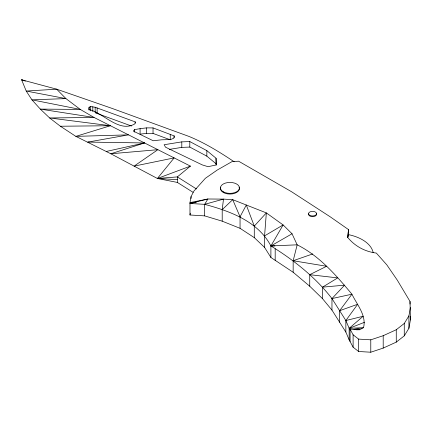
<?xml version="1.0" encoding="UTF-8"?>
<svg xmlns="http://www.w3.org/2000/svg" width="432" height="432" viewBox="0 0 432 432"><rect width="100%" height="100%" fill="white"/><g stroke="black" fill="none" stroke-linecap="round" stroke-linejoin="round"><path stroke-width="0.65" d="M264.568 247.406L264.568 235.872L266.344 212.895L232.718 199.665L223.501 199.114L207.9 198.995L189.983 202.608L189.983 215.001L204.638 215.876L222.205 221.173L240.052 228.317L254.281 237.627L264.568 247.406L270.896 257.472L293.161 272.268L309.733 286.222L322.526 298.685L331.96 310.111L345.854 332.062L349.164 339.865L353.111 347.188L358.614 351.497L370.78 352.22L383.2 348.089L396.268 342.128L404.271 335.853L408.91 328.282L410.4 319.923L410.027 301.45L397.3 280.163L386.829 264.881L376.342 253.076C364.862 251.662 354.548 246.056 347.333 236.947L348.629 229.678L330.232 216.826L291.546 191.727L238.588 161.19L231.898 161.687L217.339 169.981L205.346 178.313L193.838 191.187L191.068 196.555L189.983 202.608M222.205 221.173L222.205 209.639L223.501 199.114L204.638 204.341L189.983 203.467L207.9 198.995L204.638 204.341L204.638 215.876M89.122 107.185L88.711 109.49C103.307 112.66 119.14 133.277 134.897 123.833L135.243 121.894L95.164 107.244L90.709 106.591L89.122 107.185L89.122 110.246M174.182 135.918L173.772 138.218L170.532 139.585L161.687 139.806L153.198 140.751L133.364 131.112L134.455 129.659L140.087 128.639L146.491 127.888L153.031 127.91L174.182 135.918L174.182 137.754M189.983 215.001L190.312 213.187M347.765 237.622L348.305 234.598A37.665 21.746 0 0 1 373.172 252.688M204.638 204.341C229.932 211.135 258.028 221.281 270.896 245.943L297.173 244.825C319.518 255.971 336.172 275.341 351.934 294.197C356.908 304.598 366.698 315.419 363.539 327.656L359.683 329.729L356.481 329.827M408.91 328.282L408.91 315.884L410.4 307.53M240.052 228.317L240.052 216.783L246.31 205.011L254.281 226.093L254.281 237.627M270.896 257.472L270.896 245.943L283.122 224.942L266.344 212.895L254.281 226.093M359.683 329.729L350.077 329.157L353.111 334.795L358.614 339.104L370.78 339.827L383.2 335.696L396.268 329.735L404.271 323.46L408.91 315.884M345.854 332.062L345.854 320.528L357.68 304.258L339.633 310.694L339.633 322.229M339.633 310.694L351.934 294.197L331.96 298.577C315.392 277.144 293.836 260.102 270.896 245.943L292.043 233.777L297.173 244.825L293.161 260.734L293.161 272.268M331.96 310.111L331.96 298.577L344.606 285.158L322.526 287.15L322.526 298.685M222.205 209.639L232.718 199.665L240.052 216.783M193.088 192.343L177.352 182.423L157.394 178.481L174.145 157.901L134.104 166.126L157.88 149.688L110.819 153.77L144.547 142.954L87.917 142.085L128.52 134.86L75.854 136.366L110.43 125.728L49.621 117.958L94.084 117.472L40.343 109.107L80.287 109.426L31.936 99.83L65.929 98.604L26.228 91.055L56.662 89.181L65.929 98.604L80.287 109.426L94.084 117.472L190.409 166.115L177.352 176.915L157.394 178.481L110.819 153.77L75.854 136.366L60.377 126.236L49.621 117.958L40.343 109.107L31.936 99.83L26.228 91.055L21.6 79.78L56.662 89.181L112.325 108.491L188.806 136.366C204.925 142.938 219.737 152.145 234.176 161.773M322.526 287.15L337.694 277.906L309.733 274.687L309.733 286.222M264.568 235.872L283.122 224.942L292.043 233.777M309.733 274.687L326.614 266.279L293.161 260.734L312.692 253.94M364.495 322.299L349.164 328.331L349.164 339.865M190.409 166.115L157.394 178.481L177.352 179.669M331.96 298.577L345.854 320.528L363.172 316.262L349.164 328.331L350.077 330.021M106.288 151.459L144.547 142.954M189.983 203.467L196.382 202.176M353.921 329.346L363.539 327.656L349.164 328.331L345.854 320.528M181.802 141.874L164.133 144.725L165.553 147.204L202.289 164.911L208.057 166.687L216.356 164.911L216.032 158.22L206.842 150.638L189.794 141.566L181.802 141.874L181.802 147.382L169.366 149.391M170.251 134.276L170.251 139.784L153.031 133.418L146.491 133.396L140.087 134.147L140.087 128.639M87.917 142.085L89.246 142.025M181.802 147.382L189.794 147.074L206.842 156.152L216.032 163.728L216.097 165.067M60.377 126.236L110.43 125.728M270.896 245.943L274.941 245.9M25.423 81.103L21.6 79.78L23.447 80.563M131.495 126.036L95.164 112.757L95.164 107.244M196.457 188.957L177.352 176.915L177.352 182.423M410.179 316.278L410.4 319.923M410.027 301.45L410.027 304.058M404.271 323.46L404.271 335.853M396.268 329.735L396.268 342.128M383.2 335.696L383.2 348.089M370.78 339.827L370.78 352.22M358.614 339.104L358.614 351.497M353.111 334.795L353.111 347.188M350.077 329.157L350.077 341.555M348.629 229.678L348.629 234.9M348.305 234.598L348.305 236.455M275.184 248.789L275.184 260.323M216.032 158.22L216.032 163.728M206.842 150.638L206.842 156.152M191.068 196.555L191.068 198.509M189.794 141.566L189.794 147.074M153.031 127.91L153.031 133.418M146.491 127.888L146.491 133.396M135.243 121.894L135.243 123.12M134.455 129.659L134.455 132.106M97.124 107.962L97.124 113.47M92.81 106.715L92.81 111.607M90.709 106.591L90.709 110.873M239.107 187.142A9.488 5.476 0 0 1 229.986 194.06A9.488 5.476 0 0 1 220.774 187.186M316.408 213.705A4.007 2.311 0 0 1 312.644 216.664A4.007 2.311 0 0 1 308.669 213.802M309.787 215.33A4.007 2.311 0 0 0 316.451 214.213A4.007 2.311 0 0 0 311.44 211.442A4.007 2.311 0 0 0 309.787 215.33M223.268 191.781A9.488 5.476 0 0 0 239.123 189.292A9.488 5.476 0 0 0 227.459 182.606A9.488 5.476 0 0 0 223.268 191.781"/></g></svg>
